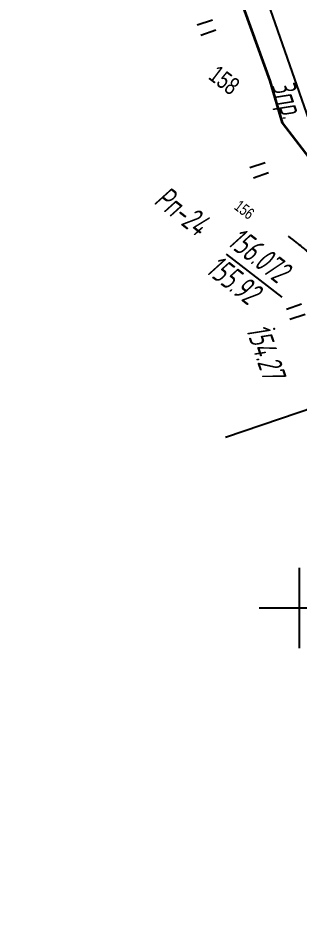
# Model space of a CAD drawing. Header units: millimetres. Extents: x -1799 to 6962, y -1020 to 4121.
# Drawn here: x 6752.3 to 6794.3, y -567.2 to -433.2 of the extents above; entities that cross this region are included whole.
import ezdxf

# ---------------------------------------------------------------- set-up
doc = ezdxf.new("R2010")
doc.units = ezdxf.units.MM
doc.linetypes.add('CONTI', pattern=[0])
doc.layers.add('10', color=1, linetype='Continuous', lineweight=35)
for name, color, linetype in [('GOR_BDEFAULT', 212, 'CONTI'), ('NAD_MDEFAULT', 7, 'CONTI'), ('PI_OTDEFAULT', 172, 'CONTI'), ('PI_TTDEFAULT', 5, 'CONTI'), ('SETKR', 2, 'CONTI'), ('SIT_LDEFAULT', 7, 'CONTI'), ('USLZNDEFAULT', 7, 'CONTI')]:
    doc.layers.add(name, color=color, linetype=linetype)
doc.styles.add('eskd', font='spds.shx', dxfattribs={"width": 1.2, "oblique": 15})
doc.styles.add('SHRFT', font='TXT', dxfattribs={"width": 3.5})

# ---------------------------------------------------------------- blocks, each defined once
blk = doc.blocks.new('BL_333')
at = {"color": 0}
for p, q in [((0, -6), (0, 6)), ((-6, 0), (6, 0))]:
    blk.add_line(p, q, dxfattribs=at)
blk = doc.blocks.new('BL_2011')
at = {"color": 0}
for p, q in [((0, 0), (0, 2.4)), ((1.6, 0), (1.6, 2.4))]:
    blk.add_line(p, q, dxfattribs=at)

msp = doc.modelspace()

# ---------------------------------------------------------------- linework, layer by layer
at = {"ltscale": 7}
msp.add_lwpolyline([(6783.31, -495.87), (6875.2, -464.68)], dxfattribs=at)
at = {"layer": '10'}
msp.add_lwpolyline([(6752.28, -311.33), (6772.9, -369.57), (6766.36, -377.54), (6789.93, -442.65), (6789.93, -442.65), (6791.78, -448.89), (6808.73, -470.91), (6808.73, -470.91), (6813.31, -485.2), (6815.95, -493.49), (6823.98, -518.66), (6836.22, -558.03), (6827.64, -564.45), (6830.28, -572.76), (6838.86, -566.52), (6843.14, -580.8)], dxfattribs=at)
at = {"layer": 'GOR_BDEFAULT', "color": 212, "elevation": 156, "flags": 128}
msp.add_lwpolyline([(6812.94, -483.03), (6812.62, -482.73), (6812.58, -482.7), (6812.54, -482.67), (6812.49, -482.63), (6812.45, -482.59), (6812.4, -482.55), (6812.34, -482.5), (6812.28, -482.45), (6812.22, -482.39), (6812.15, -482.32), (6812.07, -482.25), (6811.99, -482.16), (6811.9, -482.07), (6811.81, -481.96), (6811.7, -481.85), (6811.59, -481.72), (6811.48, -481.58), (6811.35, -481.43), (6811.22, -481.27), (6811.08, -481.09), (6810.94, -480.91), (6810.79, -480.72), (6810.63, -480.52), (6810.46, -480.31), (6810.29, -480.09), (6810.12, -479.86), (6809.93, -479.63), (6809.75, -479.39), (6809.55, -479.15), (6809.36, -478.9), (6809.15, -478.65), (6808.95, -478.4), (6808.74, -478.14), (6808.53, -477.88), (6808.31, -477.62), (6808.1, -477.37), (6807.89, -477.11), (6807.68, -476.86), (6807.47, -476.62), (6807.27, -476.38), (6807.08, -476.15), (6806.9, -475.93), (6806.72, -475.72), (6806.55, -475.53), (6806.39, -475.34), (6806.25, -475.17), (6805.22, -473.97), (6804.89, -473.63), (6803.61, -472.86), (6803.37, -472.74), (6803.1, -472.61), (6802.81, -472.46), (6802.49, -472.31), (6802.16, -472.15), (6801.82, -471.98), (6801.47, -471.81), (6801.11, -471.63), (6800.75, -471.45), (6800.39, -471.27), (6800.03, -471.08), (6799.68, -470.9), (6799.34, -470.72), (6799.01, -470.54), (6798.7, -470.37), (6798.41, -470.2), (6798.13, -470.04), (6797.88, -469.88), (6797.64, -469.73), (6797.42, -469.58), (6797.21, -469.43), (6797.01, -469.29), (6796.82, -469.16), (6796.65, -469.02), (6796.48, -468.89), (6796.32, -468.77), (6796.17, -468.64), (6796.03, -468.52), (6795.89, -468.4), (6795.75, -468.28), (6795.61, -468.17), (6795.48, -468.05), (6795.34, -467.94), (6795.2, -467.82), (6795.05, -467.69), (6794.89, -467.56), (6794.72, -467.42), (6794.54, -467.27), (6794.34, -467.11), (6794.13, -466.94), (6793.89, -466.75), (6793.63, -466.55), (6793.35, -466.33), (6793.04, -466.08), (6792.71, -465.82)], dxfattribs=at)
at = {"layer": 'NAD_MDEFAULT', "color": 0}
msp.add_line((6783.41, -468.52, 155), (6791.7, -474.96, 155), dxfattribs=at)
at = {"layer": 'PI_TTDEFAULT', "color": 5}
msp.add_point((6790.57, -479.67, 154.27), dxfattribs=at)
at = {"layer": 'SIT_LDEFAULT', "color": 7}
msp.add_line((6804.68, -474.01), (6785.61, -419.26), dxfattribs=at)

# ---------------------------------------------------------------- block references
at = {"layer": 'SETKR', "color": 82}
msp.add_blockref('BL_333', (6794.35, -521.36), dxfattribs=at)
at = {"layer": 'USLZNDEFAULT', "color": 7, "rotation": 289}
for p in [(6779.08, -434.28), (6786.95, -455.59), (6792.41, -476.73)]:
    msp.add_blockref('BL_2011', p, dxfattribs=at)

# ---------------------------------------------------------------- texts
at = {"layer": 'GOR_BDEFAULT', "color": 212, "style": 'SHRFT', "width": 0.75}
for s, height, rotation, p in [('158', 2.625, 322.6471, (6780.59, -442.23, 158)), ('156', 1.722, 322.5934, (6784.47, -461.69, 156))]:
    msp.add_text(s, height=height, rotation=rotation, dxfattribs=at).set_placement(p)
at = {"layer": 'NAD_MDEFAULT', "color": 7, "style": 'eskd', "oblique": 10, "width": 0.8}
for s, rotation, p in [('3пр.', 289, (6790.11, -443.27, 157.5)), (' Рп-24', 322.1167, (6771.29, -459.99, 155)), (' 156.072', 322.1167, (6782.27, -466.17, 155)), (' 155.92', 322.1167, (6779.04, -470.31, 155))]:
    msp.add_text(s, height=3.5, rotation=rotation, dxfattribs=at).set_placement(p)
at = {"layer": 'PI_OTDEFAULT', "color": 172, "style": 'eskd', "oblique": 10, "width": 0.8}
msp.add_text('154.27', height=3.5, rotation=289, dxfattribs=at).set_placement((6786.33, -479.76))

doc.saveas('drawing.dxf')
